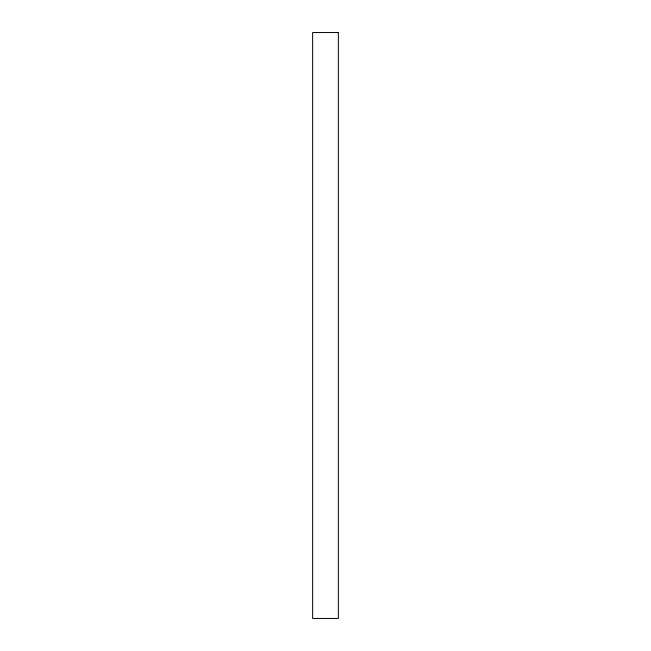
<?xml version="1.0" encoding="UTF-8"?>
<svg xmlns="http://www.w3.org/2000/svg" width="651" height="651" viewBox="0 0 651 651"><rect width="100%" height="100%" fill="white"/><g stroke="black" fill="none" stroke-linecap="round" stroke-linejoin="round"><path stroke-width="0.98" d="M338.357 32.55L312.643 32.55L312.643 618.45L338.357 618.45L338.357 32.55"/></g></svg>
